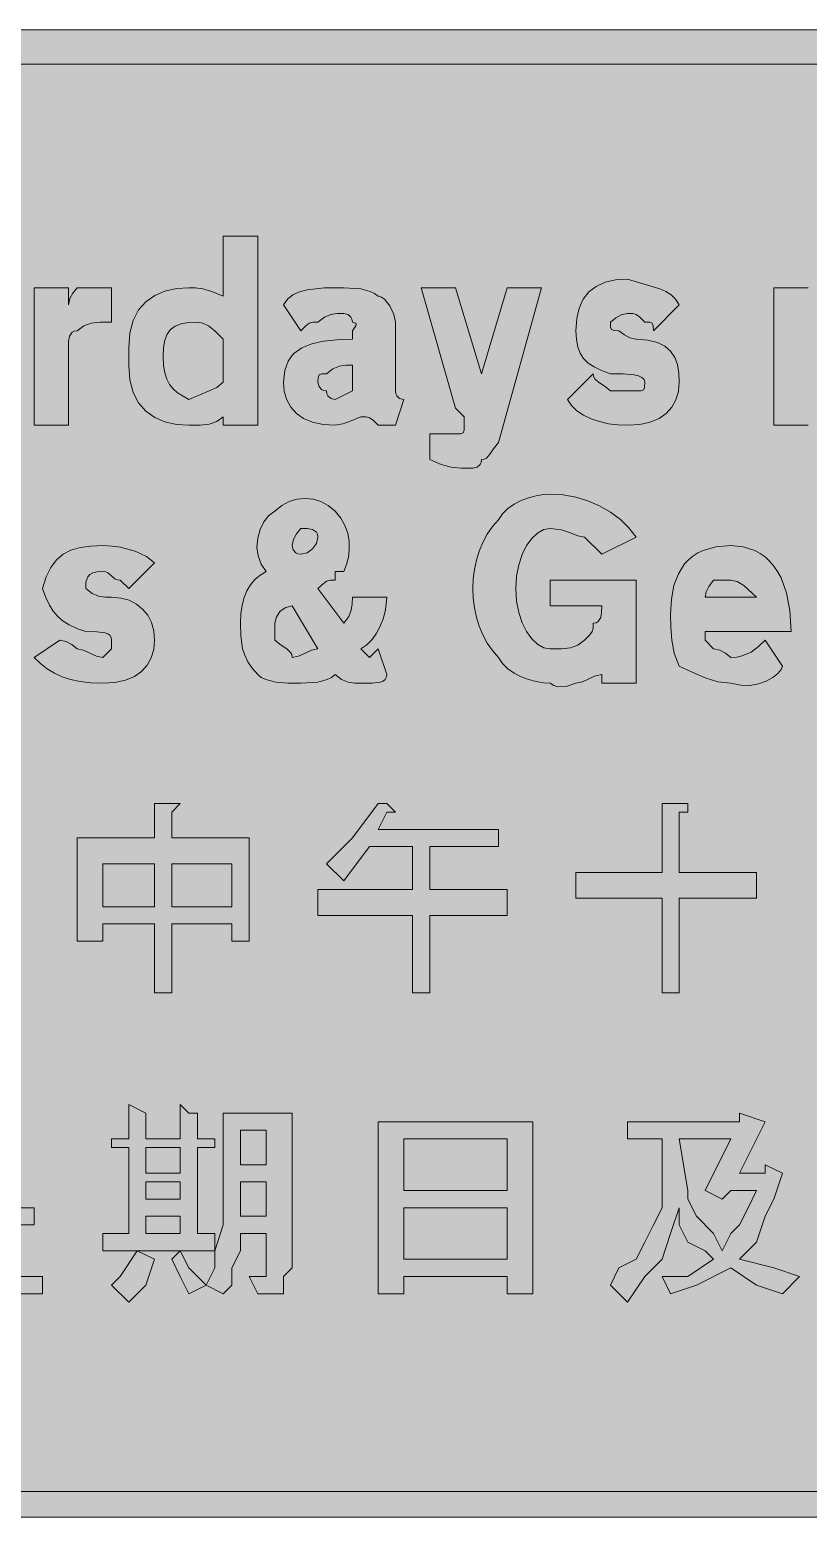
# Model space of a CAD drawing. Header units: metres. Extents: x 12 to 555, y 32 to 240.
# Drawn here: x 171.8 to 280.4, y 32.2 to 239.8 of the extents above; entities that cross this region are included whole.
import ezdxf

# ---------------------------------------------------------------- set-up
doc = ezdxf.new("R2010")
doc.units = ezdxf.units.M
doc.layers.add('FILL_BLACK_000000', color=7, linetype='Continuous', true_color=0x000000)
doc.layers.add('FILL_WHITE_FFFFFF', color=7, linetype='Continuous', true_color=0xffffff)

msp = doc.modelspace()

# ---------------------------------------------------------------- hatches: boundary and pattern name
at = {"layer": 'FILL_BLACK_000000', "true_color": 0x000000}
h = msp.add_hatch(color=7, dxfattribs=at)
h.dxf.hatch_style = 1
h.paths.add_polyline_path([(547.71, 239.57), (548.61, 239.16), (549.51, 238.75), (550.41, 238.56), (550.81, 238.51), (551.12, 238.37), (551.61, 237.96), (552.1, 237.55), (552.41, 237.41), (552.81, 237.36), (553.52, 236.46), (554.01, 235.56), (554.5, 234.66), (555.21, 233.76), (555.21, 231.36), (555.21, 40.56), (555, 38.78), (554.46, 37.11), (553.69, 35.67), (552.81, 34.56), (550.41, 32.16), (546.81, 32.16), (20.01, 32.16), (19.16, 32.21), (18.4, 32.37), (17.01, 32.91), (14.01, 34.56), (13.13, 35.67), (12.36, 37.11), (11.82, 38.78), (11.61, 40.56), (11.61, 231.36), (11.82, 232.47), (12.36, 233.91), (14.01, 237.36), (14.89, 237.55), (15.66, 237.96), (16.41, 238.56), (17.31, 238.75), (18.21, 239.16), (19.11, 239.57), (20.01, 239.76), (546.81, 239.76), (547.71, 239.57)])
h.paths.add_polyline_path([(18.36, 234.81), (17.82, 234.45), (17.66, 234.16), (17.61, 233.76), (16.92, 233.05), (16.56, 232.56), (16.43, 232.07), (16.41, 231.36), (16.41, 40.56), (16.43, 39.66), (16.56, 38.76), (16.92, 37.86), (17.61, 36.96), (18.36, 36.36), (19.13, 35.95), (20.01, 35.76), (546.81, 35.76), (547.21, 35.81), (547.5, 35.95), (547.86, 36.36), (548.01, 36.96), (550.41, 36.96), (550.6, 37.86), (551.01, 38.76), (551.42, 39.66), (551.61, 40.56), (551.61, 231.36), (551.56, 231.76), (551.42, 232.07), (551.01, 232.56), (550.6, 233.05), (550.46, 233.36), (550.41, 233.76), (549.51, 234.45), (548.61, 234.81), (547.71, 234.94), (546.81, 234.96), (20.01, 234.96), (19.13, 234.94), (18.36, 234.81)], flags=16)
h = msp.add_hatch(color=7, dxfattribs=at)
h.dxf.hatch_style = 1
h.paths.add_polyline_path([(196.86, 184.71), (195.6, 184.58), (194.01, 184.56), (192.27, 184.67), (190.67, 185.03), (189.24, 185.64), (188.01, 186.51), (187, 187.67), (186.25, 189.12), (185.77, 190.88), (185.61, 192.96), (185.61, 194.16), (185.61, 195.36), (185.77, 197.44), (186.25, 199.2), (187, 200.65), (188.01, 201.81), (189.24, 202.68), (190.67, 203.29), (192.27, 203.65), (194.01, 203.76), (194.93, 203.74), (195.96, 203.61), (197.22, 203.25), (198.81, 202.56), (198.81, 210.96), (203.61, 210.96), (203.61, 184.56), (198.81, 184.56), (198.81, 185.76), (197.89, 185.07), (196.86, 184.71)])
h.paths.add_polyline_path([(198.81, 196.56), (197.61, 197.76), (196.73, 198.45), (195.96, 198.81), (195.21, 198.96), (193.97, 198.9), (192.94, 198.72), (192.11, 198.39), (191.46, 197.91), (190.98, 197.26), (190.65, 196.43), (190.47, 195.4), (190.41, 194.16), (190.47, 192.92), (190.63, 191.87), (190.92, 191), (191.31, 190.26), (191.82, 189.64), (192.43, 189.1), (194.01, 188.16), (196.86, 189.36), (197.89, 189.85), (198.81, 190.56), (198.81, 195.36), (198.81, 196.56)], flags=16)
h = msp.add_hatch(color=7, dxfattribs=at)
h.dxf.hatch_style = 1
h.paths.add_polyline_path([(172.41, 203.76), (177.21, 203.76), (177.21, 201.36), (177.4, 202.24), (177.81, 203.01), (178.41, 203.76), (183.21, 203.76), (183.21, 198.96), (181.62, 198.94), (180.36, 198.81), (179.33, 198.45), (178.41, 197.76), (178.01, 197.71), (177.72, 197.55), (177.36, 197.01), (177.23, 196.24), (177.21, 195.36), (177.21, 184.56), (172.41, 184.56), (172.41, 203.76)])
h = msp.add_hatch(color=7, dxfattribs=at)
h.dxf.hatch_style = 1
h.paths.add_polyline_path([(220.41, 184.56), (219.7, 185.25), (219.21, 185.61), (218.72, 185.74), (218.01, 185.76), (216.66, 185.16), (215.48, 184.75), (214.41, 184.56), (212.72, 184.67), (211.26, 184.99), (210.02, 185.51), (209.01, 186.21), (208.22, 187.08), (207.66, 188.1), (207.32, 189.27), (207.21, 190.56), (207.38, 192.2), (207.87, 193.52), (208.23, 194.08), (208.67, 194.57), (209.76, 195.36), (211.14, 195.93), (212.78, 196.3), (214.67, 196.5), (216.81, 196.56), (216.81, 197.76), (217.32, 198.45), (217.34, 198.67), (217.26, 198.81), (216.81, 198.96), (216.76, 199.36), (216.62, 199.65), (216.21, 200.01), (215.61, 200.16), (214.71, 200.14), (213.81, 200.01), (212.91, 199.65), (212.01, 198.96), (211.3, 198.94), (210.81, 198.81), (210.32, 198.45), (209.61, 197.76), (207.21, 201.36), (207.77, 202.15), (208.52, 202.75), (209.45, 203.17), (210.51, 203.46), (212.95, 203.72), (215.61, 203.76), (218.01, 203.61), (219.32, 203.25), (219.91, 202.96), (220.41, 202.56), (220.86, 202.45), (221.29, 202.17), (222.06, 201.21), (222.6, 200.03), (222.81, 198.96), (222.81, 189.36), (222.86, 188.96), (223, 188.67), (223.41, 188.31), (224.01, 188.16), (222.81, 184.56), (220.41, 184.56)])
h.paths.add_polyline_path([(212.52, 189.55), (212.81, 189.41), (213.21, 189.36), (213.26, 188.96), (213.4, 188.67), (213.81, 188.31), (214.41, 188.16), (216.81, 189.36), (216.81, 192.96), (215.91, 192.94), (215.01, 192.81), (214.11, 192.45), (213.21, 191.76), (212.52, 191.74), (212.16, 191.61), (212.03, 191.25), (212.01, 190.56), (212.16, 189.96), (212.52, 189.55)], flags=16)
h = msp.add_hatch(color=7, dxfattribs=at)
h.dxf.hatch_style = 1
h.paths.add_polyline_path([(237.21, 182.16), (236.5, 181.28), (236.01, 180.51), (235.52, 179.97), (235.21, 179.81), (234.81, 179.76), (234.76, 179.36), (234.62, 179.07), (234.21, 178.71), (233.61, 178.56), (232, 178.58), (230.61, 178.71), (229.22, 179.07), (227.61, 179.76), (227.61, 183.36), (230.01, 183.36), (231.21, 183.36), (231.9, 183.38), (232.26, 183.51), (232.39, 183.87), (232.41, 184.56), (232.41, 185.76), (231.21, 186.96), (226.41, 203.76), (231.21, 203.76), (234.81, 191.76), (238.41, 203.76), (243.21, 203.76), (237.21, 182.16)])
h = msp.add_hatch(color=7, dxfattribs=at)
h.dxf.hatch_style = 1
h.paths.add_polyline_path([(262.3, 189.27), (261.96, 188.1), (261.4, 187.08), (260.61, 186.21), (259.6, 185.51), (258.36, 184.99), (256.9, 184.67), (255.21, 184.56), (253.86, 184.62), (252.55, 184.78), (251.29, 185.07), (250.11, 185.46), (249.05, 185.97), (248.12, 186.58), (247.37, 187.32), (246.81, 188.16), (250.41, 191.76), (250.46, 191.36), (250.62, 191.05), (251.16, 190.56), (251.93, 190.07), (252.81, 189.36), (255.21, 189.36), (256.41, 189.36), (257.1, 189.38), (257.46, 189.51), (257.59, 189.87), (257.61, 190.56), (257.5, 190.96), (257.2, 191.25), (256.72, 191.47), (256.11, 191.61), (254.57, 191.74), (252.81, 191.76), (251.57, 192.21), (250.54, 192.7), (249.71, 193.24), (249.06, 193.86), (248.58, 194.6), (248.25, 195.47), (248.07, 196.52), (248.01, 197.76), (248.12, 199.45), (248.46, 200.91), (249.02, 202.15), (249.81, 203.16), (250.82, 203.95), (252.06, 204.51), (253.52, 204.85), (255.21, 204.96), (259.71, 203.61), (260.55, 203.24), (261.28, 202.77), (261.9, 202.15), (262.41, 201.36), (258.81, 197.76), (258.79, 198.45), (258.66, 198.81), (258.3, 198.94), (257.61, 198.96), (256.9, 199.65), (256.41, 200.01), (255.92, 200.14), (255.21, 200.16), (254.33, 199.97), (253.56, 199.56), (252.81, 198.96), (252.83, 198.27), (252.96, 197.91), (253.32, 197.78), (254.01, 197.76), (254.76, 197.16), (255.53, 196.75), (256.41, 196.56), (258.05, 196.45), (259.37, 196.13), (260.42, 195.61), (261.21, 194.91), (261.78, 194.04), (262.15, 193.02), (262.35, 191.85), (262.41, 190.56), (262.3, 189.27)])
h = msp.add_hatch(color=7, dxfattribs=at)
h.dxf.hatch_style = 1
h.paths.add_polyline_path([(286.41, 184.56), (286.41, 195.36), (286.41, 196.56), (286.2, 197.44), (285.66, 198.21), (284.89, 198.75), (284.01, 198.96), (283.17, 198.91), (282.43, 198.75), (281.82, 198.52), (281.31, 198.21), (280.92, 197.85), (280.63, 197.44), (280.47, 197.01), (280.41, 196.56), (280.41, 184.56), (275.61, 184.56), (275.61, 203.76), (280.41, 203.76), (280.41, 202.56), (280.81, 202.61), (281.12, 202.75), (281.61, 203.16), (282.1, 203.57), (282.41, 203.71), (282.81, 203.76), (285.21, 203.76), (286.9, 203.7), (288.36, 203.5), (289.6, 203.13), (290.61, 202.56), (291.4, 201.77), (291.96, 200.72), (292.3, 199.4), (292.41, 197.76), (292.41, 184.56), (286.41, 184.56)])
h = msp.add_hatch(color=7, dxfattribs=at)
h.dxf.hatch_style = 1
h.paths.add_polyline_path([(233.67, 163.11), (233.83, 164.44), (234.12, 165.75), (234.51, 167.01), (235.02, 168.22), (235.63, 169.35), (236.37, 170.41), (237.21, 171.36), (237.77, 172.2), (238.5, 172.93), (239.38, 173.55), (240.36, 174.06), (241.39, 174.45), (242.44, 174.73), (243.46, 174.9), (244.41, 174.96), (246.21, 174.85), (247.97, 174.53), (249.68, 174.01), (251.31, 173.31), (252.82, 172.44), (254.2, 171.42), (255.4, 170.25), (256.41, 168.96), (251.61, 166.56), (249.21, 168.96), (248.29, 169.15), (247.26, 169.56), (246, 169.97), (244.41, 170.16), (243.51, 170), (242.65, 169.52), (241.84, 168.77), (241.11, 167.76), (240.5, 166.53), (240.02, 165.1), (239.72, 163.5), (239.61, 161.76), (239.72, 160.02), (240.02, 158.42), (240.5, 156.99), (241.11, 155.76), (241.84, 154.75), (242.65, 154), (243.51, 153.52), (244.41, 153.36), (246, 153.38), (247.26, 153.51), (248.29, 153.87), (249.21, 154.56), (249.9, 155.27), (250.26, 155.76), (250.39, 156.25), (250.41, 156.96), (250.81, 157.01), (251.1, 157.17), (251.46, 157.71), (251.59, 158.48), (251.61, 159.36), (244.41, 159.36), (244.41, 162.96), (256.41, 162.96), (256.41, 148.56), (251.61, 148.56), (251.61, 149.76), (250.71, 149.57), (249.81, 149.16), (248.91, 148.75), (248.01, 148.56), (246.66, 148.11), (245.48, 148.05), (244.91, 148.22), (244.41, 148.56), (243.46, 148.62), (242.44, 148.78), (241.39, 149.07), (240.36, 149.46), (239.38, 149.97), (238.5, 150.58), (237.77, 151.32), (237.21, 152.16), (236.37, 153.11), (235.63, 154.17), (235.02, 155.3), (234.51, 156.51), (234.12, 157.77), (233.83, 159.08), (233.67, 160.41), (233.61, 161.76), (233.67, 163.11)])
h = msp.add_hatch(color=7, dxfattribs=at)
h.dxf.hatch_style = 1
h.paths.add_polyline_path([(203.5, 167.56), (203.61, 168.81), (203.94, 170.01), (204.47, 171.08), (205.17, 171.95), (206.01, 172.56), (206.96, 173.35), (208, 173.91), (209.09, 174.25), (210.21, 174.36), (211.33, 174.25), (212.42, 173.91), (213.46, 173.35), (214.41, 172.56), (215.2, 171.61), (215.78, 170.57), (216.16, 169.48), (216.36, 168.36), (216.39, 167.24), (216.27, 166.15), (216, 165.11), (215.61, 164.16), (214.41, 164.16), (214.41, 162.96), (213.7, 162.94), (213.21, 162.81), (212.72, 162.45), (212.01, 161.76), (215.61, 156.96), (216.3, 157.86), (216.66, 158.76), (216.79, 159.66), (216.81, 160.56), (221.61, 160.56), (221.55, 159.61), (221.38, 158.59), (221.1, 157.54), (220.71, 156.51), (220.2, 155.53), (219.58, 154.65), (218.85, 153.92), (218.01, 153.36), (219.21, 152.16), (220.41, 153.36), (221.61, 149.76), (221.55, 149.36), (221.38, 149.07), (221.1, 148.85), (220.71, 148.71), (219.58, 148.58), (218.01, 148.56), (217.11, 148.58), (216.21, 148.71), (215.31, 149.07), (214.41, 149.76), (213.91, 149.36), (213.32, 149.07), (212.01, 148.71), (209.61, 148.56), (207.83, 148.58), (206.16, 148.71), (204.72, 149.07), (204.11, 149.36), (203.61, 149.76), (202.82, 150.66), (202.22, 151.56), (201.8, 152.46), (201.51, 153.36), (201.25, 155.16), (201.21, 156.96), (201.27, 158.25), (201.43, 159.44), (201.72, 160.5), (202.11, 161.46), (202.62, 162.3), (203.23, 163.04), (203.97, 163.65), (204.81, 164.16), (204.07, 165.16), (203.65, 166.32), (203.5, 167.56)])
h.paths.add_polyline_path([(206.22, 157.84), (206.01, 156.96), (206.01, 154.56), (206.89, 153.85), (207.66, 153.36), (208.2, 152.87), (208.36, 152.56), (208.41, 152.16), (209.31, 152.35), (210.21, 152.76), (211.11, 153.17), (212.01, 153.36), (208.41, 159.36), (207.53, 159.15), (206.76, 158.61), (206.22, 157.84)], flags=16)
h.paths.add_polyline_path([(211.26, 167.31), (211.8, 168.08), (212.01, 168.96), (211.96, 169.36), (211.8, 169.65), (211.26, 170.01), (210.49, 170.14), (209.61, 170.16), (209.01, 169.41), (208.6, 168.64), (208.41, 167.76), (208.56, 167.16), (208.92, 166.75), (209.21, 166.61), (209.61, 166.56), (210.49, 166.77), (211.26, 167.31)], flags=16)
h = msp.add_hatch(color=7, dxfattribs=at)
h.dxf.hatch_style = 1
h.paths.add_polyline_path([(189.1, 153.27), (188.76, 152.1), (188.2, 151.08), (187.41, 150.21), (186.4, 149.51), (185.16, 148.99), (183.7, 148.67), (182.01, 148.56), (180.32, 148.62), (178.82, 148.78), (177.5, 149.07), (176.31, 149.46), (175.24, 149.97), (174.25, 150.58), (173.31, 151.32), (172.41, 152.16), (176.01, 154.56), (176.89, 154.37), (177.66, 153.96), (178.41, 153.36), (179.31, 153.17), (180.21, 152.76), (181.11, 152.35), (182.01, 152.16), (183.21, 153.36), (183.21, 154.56), (183.15, 154.96), (182.98, 155.25), (182.7, 155.47), (182.31, 155.61), (181.18, 155.74), (179.61, 155.76), (178.37, 156.21), (177.32, 156.7), (176.45, 157.24), (175.71, 157.86), (175.09, 158.6), (174.55, 159.47), (174.06, 160.52), (173.61, 161.76), (174.12, 163.4), (174.75, 164.72), (175.53, 165.77), (176.46, 166.56), (177.56, 167.13), (178.84, 167.5), (180.32, 167.7), (182.01, 167.76), (183.3, 167.71), (184.48, 167.55), (186.51, 167.01), (188.08, 166.24), (189.21, 165.36), (185.61, 161.76), (184.41, 162.96), (184.01, 163.01), (183.7, 163.15), (183.21, 163.56), (182.72, 163.97), (182.41, 164.11), (182.01, 164.16), (181.22, 164.11), (180.62, 163.95), (180.2, 163.72), (179.91, 163.41), (179.65, 162.64), (179.61, 161.76), (180.51, 161.07), (181.41, 160.71), (182.31, 160.58), (183.21, 160.56), (184.5, 160.45), (185.67, 160.13), (186.69, 159.61), (187.56, 158.91), (188.26, 158.04), (188.78, 157.02), (189.1, 155.85), (189.21, 154.56), (189.1, 153.27)])
h = msp.add_hatch(color=7, dxfattribs=at)
h.dxf.hatch_style = 1
h.paths.add_polyline_path([(266.01, 154.56), (267.21, 153.36), (268.09, 153.17), (268.86, 152.76), (269.61, 152.16), (270.46, 152.21), (271.2, 152.37), (272.46, 152.91), (273.49, 153.68), (274.41, 154.56), (276.81, 150.96), (276.65, 150.46), (276.19, 149.91), (275.48, 149.36), (274.56, 148.86), (273.47, 148.48), (272.25, 148.26), (270.95, 148.27), (269.61, 148.56), (267.81, 148.77), (266.01, 149.31), (264.21, 150.08), (262.41, 150.96), (261.72, 152.76), (261.36, 154.56), (261.23, 156.36), (261.21, 158.16), (261.32, 160.3), (261.68, 162.19), (262.29, 163.83), (263.16, 165.21), (263.7, 165.79), (264.32, 166.3), (265, 166.74), (265.77, 167.1), (267.53, 167.59), (269.61, 167.76), (271.35, 167.59), (272.95, 167.07), (273.69, 166.67), (274.38, 166.18), (275.02, 165.59), (275.61, 164.91), (276.14, 164.13), (276.62, 163.25), (277.37, 161.18), (277.85, 158.69), (278.01, 155.76), (266.01, 155.76), (266.01, 154.56)])
h.paths.add_polyline_path([(271.41, 162.21), (270.51, 162.75), (269.61, 162.96), (267.21, 162.96), (266.52, 162.08), (266.16, 161.31), (266.01, 160.56), (273.21, 160.56), (271.41, 162.21)], flags=16)
h = msp.add_hatch(color=7, dxfattribs=at)
h.dxf.hatch_style = 1
h.paths.add_polyline_path([(191.61, 126.96), (202.41, 126.96), (202.41, 112.56), (200.01, 112.56), (200.01, 114.96), (191.61, 114.96), (191.61, 105.36), (189.21, 105.36), (189.21, 114.96), (182.01, 114.96), (182.01, 112.56), (178.41, 112.56), (178.41, 126.96), (189.21, 126.96), (189.21, 131.76), (191.61, 131.76), (192.81, 131.76), (191.61, 130.56), (191.61, 126.96)])
h.paths.add_polyline_path([(191.61, 123.36), (191.61, 117.36), (200.01, 117.36), (200.01, 123.36), (191.61, 123.36)], flags=16)
h.paths.add_polyline_path([(189.21, 123.36), (182.01, 123.36), (182.01, 117.36), (189.21, 117.36), (189.21, 123.36)], flags=16)
h = msp.add_hatch(color=7, dxfattribs=at)
h.dxf.hatch_style = 1
h.paths.add_polyline_path([(216.81, 126.96), (220.41, 131.76), (221.61, 131.76), (222.81, 130.56), (221.61, 130.56), (220.41, 128.16), (237.21, 128.16), (237.21, 125.76), (227.61, 125.76), (227.61, 119.76), (238.41, 119.76), (238.41, 116.16), (227.61, 116.16), (227.61, 105.36), (225.21, 105.36), (225.21, 116.16), (212.01, 116.16), (212.01, 119.76), (225.21, 119.76), (225.21, 125.76), (219.21, 125.76), (215.61, 120.96), (213.21, 123.36), (216.81, 126.96)])
h = msp.add_hatch(color=7, dxfattribs=at)
h.dxf.hatch_style = 1
h.paths.add_polyline_path([(262.41, 131.76), (263.61, 131.76), (263.61, 130.56), (262.41, 130.56), (262.41, 122.16), (273.21, 122.16), (273.21, 118.56), (262.41, 118.56), (262.41, 105.36), (260.01, 105.36), (260.01, 118.56), (248.01, 118.56), (248.01, 122.16), (260.01, 122.16), (260.01, 131.76), (261.21, 131.76), (262.41, 131.76)])
h = msp.add_hatch(color=7, dxfattribs=at)
h.dxf.hatch_style = 1
h.paths.add_polyline_path([(195.21, 88.56), (195.21, 87.36), (195.21, 84.96), (197.61, 84.96), (197.61, 83.76), (195.21, 83.76), (195.21, 71.76), (197.61, 71.76), (197.61, 69.36), (182.01, 69.36), (182.01, 71.76), (185.61, 71.76), (185.61, 83.76), (183.21, 83.76), (183.21, 84.96), (185.61, 84.96), (185.61, 89.76), (188.01, 88.56), (188.01, 84.96), (192.81, 84.96), (192.81, 89.76), (194.01, 88.56), (195.21, 88.56)])
h.paths.add_polyline_path([(188.01, 76.56), (192.81, 76.56), (192.81, 78.96), (188.01, 78.96), (188.01, 76.56)], flags=16)
h.paths.add_polyline_path([(188.01, 74.16), (188.01, 71.76), (192.81, 71.76), (192.81, 74.16), (188.01, 74.16)], flags=16)
h.paths.add_polyline_path([(192.81, 83.76), (188.01, 83.76), (188.01, 80.16), (192.81, 80.16), (192.81, 83.76)], flags=16)
h = msp.add_hatch(color=7, dxfattribs=at)
h.dxf.hatch_style = 1
h.paths.add_polyline_path([(207.21, 65.76), (207.21, 64.56), (207.21, 63.36), (206.01, 63.36), (203.61, 63.36), (202.41, 65.76), (203.61, 65.76), (204.81, 65.76), (204.81, 66.96), (204.81, 71.76), (201.21, 71.76), (201.21, 69.36), (200.01, 66.96), (200.01, 64.56), (198.81, 63.36), (196.41, 64.56), (197.61, 66.96), (197.61, 69.36), (198.81, 72.96), (198.81, 76.56), (198.81, 88.56), (208.41, 88.56), (208.41, 66.96), (207.21, 65.76)])
h.paths.add_polyline_path([(201.21, 78.96), (201.21, 74.16), (204.81, 74.16), (204.81, 78.96), (201.21, 78.96)], flags=16)
h.paths.add_polyline_path([(204.81, 86.16), (201.21, 86.16), (201.21, 81.36), (204.81, 81.36), (204.81, 86.16)], flags=16)
h = msp.add_hatch(color=7, dxfattribs=at)
h.dxf.hatch_style = 1
h.paths.add_polyline_path([(242.01, 63.36), (238.41, 63.36), (238.41, 65.76), (224.01, 65.76), (224.01, 63.36), (220.41, 63.36), (220.41, 87.36), (242.01, 87.36), (242.01, 63.36)])
h.paths.add_polyline_path([(224.01, 75.36), (224.01, 68.16), (238.41, 68.16), (238.41, 75.36), (224.01, 75.36)], flags=16)
h.paths.add_polyline_path([(238.41, 84.96), (224.01, 84.96), (224.01, 77.76), (238.41, 77.76), (238.41, 84.96)], flags=16)
h = msp.add_hatch(color=7, dxfattribs=at)
h.dxf.hatch_style = 1
h.paths.add_polyline_path([(270.81, 88.56), (274.41, 87.36), (270.81, 80.16), (274.41, 80.16), (274.41, 81.36), (276.81, 80.16), (275.61, 76.56), (274.41, 74.16), (273.21, 70.56), (270.81, 68.16), (275.61, 66.96), (279.21, 65.76), (276.81, 63.36), (273.21, 64.56), (269.61, 66.96), (264.81, 64.56), (261.21, 63.36), (260.01, 65.76), (263.61, 65.76), (267.21, 68.16), (266.01, 69.36), (263.61, 70.56), (262.41, 72.96), (262.41, 75.36), (261.21, 71.76), (260.01, 68.16), (257.61, 65.76), (255.21, 62.16), (252.81, 64.56), (254.01, 66.96), (256.41, 68.16), (257.61, 70.56), (258.81, 72.96), (260.01, 75.36), (260.01, 78.96), (260.01, 81.36), (260.01, 84.96), (255.21, 84.96), (255.21, 87.36), (270.81, 87.36), (270.81, 88.56)])
h.paths.add_polyline_path([(263.61, 76.56), (264.81, 74.16), (267.21, 71.76), (268.41, 69.36), (269.61, 71.76), (270.81, 72.96), (272.01, 75.36), (273.21, 77.76), (269.61, 77.76), (268.41, 76.56), (266.01, 77.76), (269.61, 84.96), (262.41, 84.96), (263.61, 77.76), (263.61, 76.56)], flags=16)
h = msp.add_hatch(color=7, dxfattribs=at)
h.dxf.hatch_style = 1
h.paths.add_polyline_path([(154.41, 75.36), (160.41, 75.36), (160.41, 77.76), (162.81, 77.76), (164.01, 76.56), (162.81, 76.56), (162.81, 75.36), (172.41, 75.36), (172.41, 72.96), (162.81, 72.96), (162.81, 70.56), (171.21, 70.56), (171.21, 68.16), (162.81, 68.16), (162.81, 65.76), (173.61, 65.76), (173.61, 63.36), (147.21, 63.36), (147.21, 65.76), (160.41, 65.76), (160.41, 68.16), (152.01, 68.16), (152.01, 70.56), (160.41, 70.56), (160.41, 72.96), (153.21, 72.96), (149.61, 69.36), (147.21, 70.56), (150.81, 74.16), (152.01, 77.76), (155.61, 76.56), (154.41, 75.36)])
h = msp.add_hatch(color=7, dxfattribs=at)
h.dxf.hatch_style = 1
h.paths.add_polyline_path([(184.41, 65.76), (186.81, 69.36), (189.21, 68.16), (188.01, 64.56), (185.61, 62.16), (183.21, 64.56), (184.41, 65.76)])
h = msp.add_hatch(color=7, dxfattribs=at)
h.dxf.hatch_style = 1
h.paths.add_polyline_path([(194.01, 66.96), (196.41, 64.56), (194.01, 63.36), (192.81, 65.76), (191.61, 68.16), (192.81, 69.36), (194.01, 66.96)])
at = {"layer": 'FILL_WHITE_FFFFFF', "true_color": 0xffffff}
h = msp.add_hatch(color=7, dxfattribs=at)
h.dxf.hatch_style = 1
h.paths.add_polyline_path([(546.81, 234.96), (548.01, 234.96), (548.41, 234.91), (548.72, 234.77), (549.21, 234.36), (549.7, 233.95), (550.01, 233.81), (550.41, 233.76), (550.41, 232.56), (550.81, 232.51), (551.1, 232.37), (551.46, 231.96), (551.61, 231.36), (551.61, 40.56), (551.42, 39.66), (551.01, 38.76), (550.6, 37.86), (550.41, 36.96), (548.01, 36.96), (547.86, 36.36), (547.5, 35.95), (547.21, 35.81), (546.81, 35.76), (20.01, 35.76), (19.13, 35.95), (18.36, 36.36), (17.61, 36.96), (16.92, 37.67), (16.56, 38.16), (16.43, 38.65), (16.41, 39.36), (16.41, 40.56), (16.41, 231.36), (16.43, 232.07), (16.56, 232.56), (16.92, 233.05), (17.61, 233.76), (17.66, 234.16), (17.82, 234.45), (18.36, 234.81), (19.13, 234.94), (20.01, 234.96), (546.81, 234.96)])

# ---------------------------------------------------------------- linework, layer by layer
at = {"layer": 'FILL_BLACK_000000', "lineweight": 0, "true_color": 0x000000}
for points in [[(546.81, 32.16), (20.01, 32.16), (19.16, 32.21), (18.4, 32.37), (17.01, 32.91), (14.01, 34.56), (13.13, 35.67), (12.36, 37.11), (11.82, 38.78), (11.61, 40.56), (11.61, 231.36), (11.82, 232.47), (12.36, 233.91), (14.01, 237.36), (14.89, 237.55), (15.66, 237.96), (16.41, 238.56), (17.31, 238.75), (18.21, 239.16), (19.11, 239.57), (20.01, 239.76), (546.81, 239.76)], [(546.81, 234.96), (20.01, 234.96), (19.13, 234.94), (18.36, 234.81), (17.82, 234.45), (17.66, 234.16), (17.61, 233.76), (16.92, 233.05), (16.56, 232.56), (16.43, 232.07), (16.41, 231.36), (16.41, 40.56), (16.43, 39.66), (16.56, 38.76), (16.92, 37.86), (17.61, 36.96), (18.36, 36.36), (19.13, 35.95), (20.01, 35.76), (546.81, 35.76)], [(280.41, 184.56), (275.61, 184.56), (275.61, 203.76), (280.41, 203.76)], [(162.81, 75.36), (172.41, 75.36), (172.41, 72.96), (162.81, 72.96)], [(162.81, 65.76), (173.61, 65.76), (173.61, 63.36), (147.21, 63.36)]]:
    msp.add_lwpolyline(points, dxfattribs=at)
for points in [[(196.86, 184.71), (195.6, 184.58), (194.01, 184.56), (192.27, 184.67), (190.67, 185.03), (189.24, 185.64), (188.01, 186.51), (187, 187.67), (186.25, 189.12), (185.77, 190.88), (185.61, 192.96), (185.61, 194.16), (185.61, 195.36), (185.77, 197.44), (186.25, 199.2), (187, 200.65), (188.01, 201.81), (189.24, 202.68), (190.67, 203.29), (192.27, 203.65), (194.01, 203.76), (194.93, 203.74), (195.96, 203.61), (197.22, 203.25), (198.81, 202.56), (198.81, 210.96), (203.61, 210.96), (203.61, 184.56), (198.81, 184.56), (198.81, 185.76), (197.89, 185.07)], [(172.41, 203.76), (177.21, 203.76), (177.21, 201.36), (177.4, 202.24), (177.81, 203.01), (178.41, 203.76), (183.21, 203.76), (183.21, 198.96), (181.62, 198.94), (180.36, 198.81), (179.33, 198.45), (178.41, 197.76), (178.01, 197.71), (177.72, 197.55), (177.36, 197.01), (177.23, 196.24), (177.21, 195.36), (177.21, 184.56), (172.41, 184.56)], [(220.41, 184.56), (219.7, 185.25), (219.21, 185.61), (218.72, 185.74), (218.01, 185.76), (216.66, 185.16), (215.48, 184.75), (214.41, 184.56), (212.72, 184.67), (211.26, 184.99), (210.02, 185.51), (209.01, 186.21), (208.22, 187.08), (207.66, 188.1), (207.32, 189.27), (207.21, 190.56), (207.38, 192.2), (207.87, 193.52), (208.23, 194.08), (208.67, 194.57), (209.76, 195.36), (211.14, 195.93), (212.78, 196.3), (214.67, 196.5), (216.81, 196.56), (216.81, 197.76), (217.32, 198.45), (217.34, 198.67), (217.26, 198.81), (216.81, 198.96), (216.76, 199.36), (216.62, 199.65), (216.21, 200.01), (215.61, 200.16), (214.71, 200.14), (213.81, 200.01), (212.91, 199.65), (212.01, 198.96), (211.3, 198.94), (210.81, 198.81), (210.32, 198.45), (209.61, 197.76), (207.21, 201.36), (207.77, 202.15), (208.52, 202.75), (209.45, 203.17), (210.51, 203.46), (212.95, 203.72), (215.61, 203.76), (218.01, 203.61), (219.32, 203.25), (219.91, 202.96), (220.41, 202.56), (220.86, 202.45), (221.29, 202.17), (222.06, 201.21), (222.6, 200.03), (222.81, 198.96), (222.81, 189.36), (222.86, 188.96), (223, 188.67), (223.41, 188.31), (224.01, 188.16), (222.81, 184.56)], [(237.21, 182.16), (236.5, 181.28), (236.01, 180.51), (235.52, 179.97), (235.21, 179.81), (234.81, 179.76), (234.76, 179.36), (234.62, 179.07), (234.21, 178.71), (233.61, 178.56), (232, 178.58), (230.61, 178.71), (229.22, 179.07), (227.61, 179.76), (227.61, 183.36), (230.01, 183.36), (231.21, 183.36), (231.9, 183.38), (232.26, 183.51), (232.39, 183.87), (232.41, 184.56), (232.41, 185.76), (231.21, 186.96), (226.41, 203.76), (231.21, 203.76), (234.81, 191.76), (238.41, 203.76), (243.21, 203.76)], [(262.3, 189.27), (261.96, 188.1), (261.4, 187.08), (260.61, 186.21), (259.6, 185.51), (258.36, 184.99), (256.9, 184.67), (255.21, 184.56), (253.86, 184.62), (252.55, 184.78), (251.29, 185.07), (250.11, 185.46), (249.05, 185.97), (248.12, 186.58), (247.37, 187.32), (246.81, 188.16), (250.41, 191.76), (250.46, 191.36), (250.62, 191.05), (251.16, 190.56), (251.93, 190.07), (252.81, 189.36), (255.21, 189.36), (256.41, 189.36), (257.1, 189.38), (257.46, 189.51), (257.59, 189.87), (257.61, 190.56), (257.5, 190.96), (257.2, 191.25), (256.72, 191.47), (256.11, 191.61), (254.57, 191.74), (252.81, 191.76), (251.57, 192.21), (250.54, 192.7), (249.71, 193.24), (249.06, 193.86), (248.58, 194.6), (248.25, 195.47), (248.07, 196.52), (248.01, 197.76), (248.12, 199.45), (248.46, 200.91), (249.02, 202.15), (249.81, 203.16), (250.82, 203.95), (252.06, 204.51), (253.52, 204.85), (255.21, 204.96), (259.71, 203.61), (260.55, 203.24), (261.28, 202.77), (261.9, 202.15), (262.41, 201.36), (258.81, 197.76), (258.79, 198.45), (258.66, 198.81), (258.3, 198.94), (257.61, 198.96), (256.9, 199.65), (256.41, 200.01), (255.92, 200.14), (255.21, 200.16), (254.33, 199.97), (253.56, 199.56), (252.81, 198.96), (252.83, 198.27), (252.96, 197.91), (253.32, 197.78), (254.01, 197.76), (254.76, 197.16), (255.53, 196.75), (256.41, 196.56), (258.05, 196.45), (259.37, 196.13), (260.42, 195.61), (261.21, 194.91), (261.78, 194.04), (262.15, 193.02), (262.35, 191.85), (262.41, 190.56)], [(198.81, 196.56), (197.61, 197.76), (196.73, 198.45), (195.96, 198.81), (195.21, 198.96), (193.97, 198.9), (192.94, 198.72), (192.11, 198.39), (191.46, 197.91), (190.98, 197.26), (190.65, 196.43), (190.47, 195.4), (190.41, 194.16), (190.47, 192.92), (190.63, 191.87), (190.92, 191), (191.31, 190.26), (191.82, 189.64), (192.43, 189.1), (194.01, 188.16), (196.86, 189.36), (197.89, 189.85), (198.81, 190.56), (198.81, 195.36)], [(212.52, 189.55), (212.81, 189.41), (213.21, 189.36), (213.26, 188.96), (213.4, 188.67), (213.81, 188.31), (214.41, 188.16), (216.81, 189.36), (216.81, 192.96), (215.91, 192.94), (215.01, 192.81), (214.11, 192.45), (213.21, 191.76), (212.52, 191.74), (212.16, 191.61), (212.03, 191.25), (212.01, 190.56), (212.16, 189.96)], [(233.67, 163.11), (233.83, 164.44), (234.12, 165.75), (234.51, 167.01), (235.02, 168.22), (235.63, 169.35), (236.37, 170.41), (237.21, 171.36), (237.77, 172.2), (238.5, 172.93), (239.38, 173.55), (240.36, 174.06), (241.39, 174.45), (242.44, 174.73), (243.46, 174.9), (244.41, 174.96), (246.21, 174.85), (247.97, 174.53), (249.68, 174.01), (251.31, 173.31), (252.82, 172.44), (254.2, 171.42), (255.4, 170.25), (256.41, 168.96), (251.61, 166.56), (249.21, 168.96), (248.29, 169.15), (247.26, 169.56), (246, 169.97), (244.41, 170.16), (243.51, 170), (242.65, 169.52), (241.84, 168.77), (241.11, 167.76), (240.5, 166.53), (240.02, 165.1), (239.72, 163.5), (239.61, 161.76), (239.72, 160.02), (240.02, 158.42), (240.5, 156.99), (241.11, 155.76), (241.84, 154.75), (242.65, 154), (243.51, 153.52), (244.41, 153.36), (246, 153.38), (247.26, 153.51), (248.29, 153.87), (249.21, 154.56), (249.9, 155.27), (250.26, 155.76), (250.39, 156.25), (250.41, 156.96), (250.81, 157.01), (251.1, 157.17), (251.46, 157.71), (251.59, 158.48), (251.61, 159.36), (244.41, 159.36), (244.41, 162.96), (256.41, 162.96), (256.41, 148.56), (251.61, 148.56), (251.61, 149.76), (250.71, 149.57), (249.81, 149.16), (248.91, 148.75), (248.01, 148.56), (246.66, 148.11), (245.48, 148.05), (244.91, 148.22), (244.41, 148.56), (243.46, 148.62), (242.44, 148.78), (241.39, 149.07), (240.36, 149.46), (239.38, 149.97), (238.5, 150.58), (237.77, 151.32), (237.21, 152.16), (236.37, 153.11), (235.63, 154.17), (235.02, 155.3), (234.51, 156.51), (234.12, 157.77), (233.83, 159.08), (233.67, 160.41), (233.61, 161.76)], [(203.5, 167.56), (203.61, 168.81), (203.94, 170.01), (204.47, 171.08), (205.17, 171.95), (206.01, 172.56), (206.96, 173.35), (208, 173.91), (209.09, 174.25), (210.21, 174.36), (211.33, 174.25), (212.42, 173.91), (213.46, 173.35), (214.41, 172.56), (215.2, 171.61), (215.78, 170.57), (216.16, 169.48), (216.36, 168.36), (216.39, 167.24), (216.27, 166.15), (216, 165.11), (215.61, 164.16), (214.41, 164.16), (214.41, 162.96), (213.7, 162.94), (213.21, 162.81), (212.72, 162.45), (212.01, 161.76), (215.61, 156.96), (216.3, 157.86), (216.66, 158.76), (216.79, 159.66), (216.81, 160.56), (221.61, 160.56), (221.55, 159.61), (221.38, 158.59), (221.1, 157.54), (220.71, 156.51), (220.2, 155.53), (219.58, 154.65), (218.85, 153.92), (218.01, 153.36), (219.21, 152.16), (220.41, 153.36), (221.61, 149.76), (221.55, 149.36), (221.38, 149.07), (221.1, 148.85), (220.71, 148.71), (219.58, 148.58), (218.01, 148.56), (217.11, 148.58), (216.21, 148.71), (215.31, 149.07), (214.41, 149.76), (213.91, 149.36), (213.32, 149.07), (212.01, 148.71), (209.61, 148.56), (207.83, 148.58), (206.16, 148.71), (204.72, 149.07), (204.11, 149.36), (203.61, 149.76), (202.82, 150.66), (202.22, 151.56), (201.8, 152.46), (201.51, 153.36), (201.25, 155.16), (201.21, 156.96), (201.27, 158.25), (201.43, 159.44), (201.72, 160.5), (202.11, 161.46), (202.62, 162.3), (203.23, 163.04), (203.97, 163.65), (204.81, 164.16), (204.07, 165.16), (203.65, 166.32)], [(211.26, 167.31), (211.8, 168.08), (212.01, 168.96), (211.96, 169.36), (211.8, 169.65), (211.26, 170.01), (210.49, 170.14), (209.61, 170.16), (209.01, 169.41), (208.6, 168.64), (208.41, 167.76), (208.56, 167.16), (208.92, 166.75), (209.21, 166.61), (209.61, 166.56), (210.49, 166.77)], [(189.1, 153.27), (188.76, 152.1), (188.2, 151.08), (187.41, 150.21), (186.4, 149.51), (185.16, 148.99), (183.7, 148.67), (182.01, 148.56), (180.32, 148.62), (178.82, 148.78), (177.5, 149.07), (176.31, 149.46), (175.24, 149.97), (174.25, 150.58), (173.31, 151.32), (172.41, 152.16), (176.01, 154.56), (176.89, 154.37), (177.66, 153.96), (178.41, 153.36), (179.31, 153.17), (180.21, 152.76), (181.11, 152.35), (182.01, 152.16), (183.21, 153.36), (183.21, 154.56), (183.15, 154.96), (182.98, 155.25), (182.7, 155.47), (182.31, 155.61), (181.18, 155.74), (179.61, 155.76), (178.37, 156.21), (177.32, 156.7), (176.45, 157.24), (175.71, 157.86), (175.09, 158.6), (174.55, 159.47), (174.06, 160.52), (173.61, 161.76), (174.12, 163.4), (174.75, 164.72), (175.53, 165.77), (176.46, 166.56), (177.56, 167.13), (178.84, 167.5), (180.32, 167.7), (182.01, 167.76), (183.3, 167.71), (184.48, 167.55), (186.51, 167.01), (188.08, 166.24), (189.21, 165.36), (185.61, 161.76), (184.41, 162.96), (184.01, 163.01), (183.7, 163.15), (183.21, 163.56), (182.72, 163.97), (182.41, 164.11), (182.01, 164.16), (181.22, 164.11), (180.62, 163.95), (180.2, 163.72), (179.91, 163.41), (179.65, 162.64), (179.61, 161.76), (180.51, 161.07), (181.41, 160.71), (182.31, 160.58), (183.21, 160.56), (184.5, 160.45), (185.67, 160.13), (186.69, 159.61), (187.56, 158.91), (188.26, 158.04), (188.78, 157.02), (189.1, 155.85), (189.21, 154.56)], [(266.01, 154.56), (267.21, 153.36), (268.09, 153.17), (268.86, 152.76), (269.61, 152.16), (270.46, 152.21), (271.2, 152.37), (272.46, 152.91), (273.49, 153.68), (274.41, 154.56), (276.81, 150.96), (276.65, 150.46), (276.19, 149.91), (275.48, 149.36), (274.56, 148.86), (273.47, 148.48), (272.25, 148.26), (270.95, 148.27), (269.61, 148.56), (267.81, 148.77), (266.01, 149.31), (264.21, 150.08), (262.41, 150.96), (261.72, 152.76), (261.36, 154.56), (261.23, 156.36), (261.21, 158.16), (261.32, 160.3), (261.68, 162.19), (262.29, 163.83), (263.16, 165.21), (263.7, 165.79), (264.32, 166.3), (265, 166.74), (265.77, 167.1), (267.53, 167.59), (269.61, 167.76), (271.35, 167.59), (272.95, 167.07), (273.69, 166.67), (274.38, 166.18), (275.02, 165.59), (275.61, 164.91), (276.14, 164.13), (276.62, 163.25), (277.37, 161.18), (277.85, 158.69), (278.01, 155.76), (266.01, 155.76)], [(271.41, 162.21), (270.51, 162.75), (269.61, 162.96), (267.21, 162.96), (266.52, 162.08), (266.16, 161.31), (266.01, 160.56), (273.21, 160.56)], [(206.22, 157.84), (206.01, 156.96), (206.01, 154.56), (206.89, 153.85), (207.66, 153.36), (208.2, 152.87), (208.36, 152.56), (208.41, 152.16), (209.31, 152.35), (210.21, 152.76), (211.11, 153.17), (212.01, 153.36), (208.41, 159.36), (207.53, 159.15), (206.76, 158.61)], [(191.61, 126.96), (202.41, 126.96), (202.41, 112.56), (200.01, 112.56), (200.01, 114.96), (191.61, 114.96), (191.61, 105.36), (189.21, 105.36), (189.21, 114.96), (182.01, 114.96), (182.01, 112.56), (178.41, 112.56), (178.41, 126.96), (189.21, 126.96), (189.21, 131.76), (191.61, 131.76), (192.81, 131.76), (191.61, 130.56)], [(216.81, 126.96), (220.41, 131.76), (221.61, 131.76), (222.81, 130.56), (221.61, 130.56), (220.41, 128.16), (237.21, 128.16), (237.21, 125.76), (227.61, 125.76), (227.61, 119.76), (238.41, 119.76), (238.41, 116.16), (227.61, 116.16), (227.61, 105.36), (225.21, 105.36), (225.21, 116.16), (212.01, 116.16), (212.01, 119.76), (225.21, 119.76), (225.21, 125.76), (219.21, 125.76), (215.61, 120.96), (213.21, 123.36)], [(262.41, 131.76), (263.61, 131.76), (263.61, 130.56), (262.41, 130.56), (262.41, 122.16), (273.21, 122.16), (273.21, 118.56), (262.41, 118.56), (262.41, 105.36), (260.01, 105.36), (260.01, 118.56), (248.01, 118.56), (248.01, 122.16), (260.01, 122.16), (260.01, 131.76), (261.21, 131.76)], [(189.21, 123.36), (182.01, 123.36), (182.01, 117.36), (189.21, 117.36)], [(191.61, 123.36), (191.61, 117.36), (200.01, 117.36), (200.01, 123.36)], [(195.21, 88.56), (195.21, 87.36), (195.21, 84.96), (197.61, 84.96), (197.61, 83.76), (195.21, 83.76), (195.21, 71.76), (197.61, 71.76), (197.61, 69.36), (182.01, 69.36), (182.01, 71.76), (185.61, 71.76), (185.61, 83.76), (183.21, 83.76), (183.21, 84.96), (185.61, 84.96), (185.61, 89.76), (188.01, 88.56), (188.01, 84.96), (192.81, 84.96), (192.81, 89.76), (194.01, 88.56)], [(207.21, 65.76), (207.21, 64.56), (207.21, 63.36), (206.01, 63.36), (203.61, 63.36), (202.41, 65.76), (203.61, 65.76), (204.81, 65.76), (204.81, 66.96), (204.81, 71.76), (201.21, 71.76), (201.21, 69.36), (200.01, 66.96), (200.01, 64.56), (198.81, 63.36), (196.41, 64.56), (197.61, 66.96), (197.61, 69.36), (198.81, 72.96), (198.81, 76.56), (198.81, 88.56), (208.41, 88.56), (208.41, 66.96)], [(242.01, 63.36), (238.41, 63.36), (238.41, 65.76), (224.01, 65.76), (224.01, 63.36), (220.41, 63.36), (220.41, 87.36), (242.01, 87.36)], [(270.81, 88.56), (274.41, 87.36), (270.81, 80.16), (274.41, 80.16), (274.41, 81.36), (276.81, 80.16), (275.61, 76.56), (274.41, 74.16), (273.21, 70.56), (270.81, 68.16), (275.61, 66.96), (279.21, 65.76), (276.81, 63.36), (273.21, 64.56), (269.61, 66.96), (264.81, 64.56), (261.21, 63.36), (260.01, 65.76), (263.61, 65.76), (267.21, 68.16), (266.01, 69.36), (263.61, 70.56), (262.41, 72.96), (262.41, 75.36), (261.21, 71.76), (260.01, 68.16), (257.61, 65.76), (255.21, 62.16), (252.81, 64.56), (254.01, 66.96), (256.41, 68.16), (257.61, 70.56), (258.81, 72.96), (260.01, 75.36), (260.01, 78.96), (260.01, 81.36), (260.01, 84.96), (255.21, 84.96), (255.21, 87.36), (270.81, 87.36)], [(204.81, 86.16), (201.21, 86.16), (201.21, 81.36), (204.81, 81.36)], [(192.81, 83.76), (188.01, 83.76), (188.01, 80.16), (192.81, 80.16)], [(238.41, 84.96), (224.01, 84.96), (224.01, 77.76), (238.41, 77.76)], [(263.61, 76.56), (264.81, 74.16), (267.21, 71.76), (268.41, 69.36), (269.61, 71.76), (270.81, 72.96), (272.01, 75.36), (273.21, 77.76), (269.61, 77.76), (268.41, 76.56), (266.01, 77.76), (269.61, 84.96), (262.41, 84.96), (263.61, 77.76)], [(188.01, 76.56), (192.81, 76.56), (192.81, 78.96), (188.01, 78.96)], [(201.21, 78.96), (201.21, 74.16), (204.81, 74.16), (204.81, 78.96)], [(224.01, 75.36), (224.01, 68.16), (238.41, 68.16), (238.41, 75.36)], [(188.01, 74.16), (188.01, 71.76), (192.81, 71.76), (192.81, 74.16)], [(184.41, 65.76), (186.81, 69.36), (189.21, 68.16), (188.01, 64.56), (185.61, 62.16), (183.21, 64.56)], [(194.01, 66.96), (196.41, 64.56), (194.01, 63.36), (192.81, 65.76), (191.61, 68.16), (192.81, 69.36)]]:
    msp.add_lwpolyline(points, close=True, dxfattribs=at)
at = {"layer": 'FILL_WHITE_FFFFFF', "lineweight": 0, "true_color": 0xffffff}
msp.add_lwpolyline([(546.81, 35.76), (20.01, 35.76), (19.13, 35.95), (18.36, 36.36), (17.61, 36.96), (16.92, 37.67), (16.56, 38.16), (16.43, 38.65), (16.41, 39.36), (16.41, 40.56), (16.41, 231.36), (16.43, 232.07), (16.56, 232.56), (16.92, 233.05), (17.61, 233.76), (17.66, 234.16), (17.82, 234.45), (18.36, 234.81), (19.13, 234.94), (20.01, 234.96), (546.81, 234.96)], dxfattribs=at)

doc.saveas('drawing.dxf')
